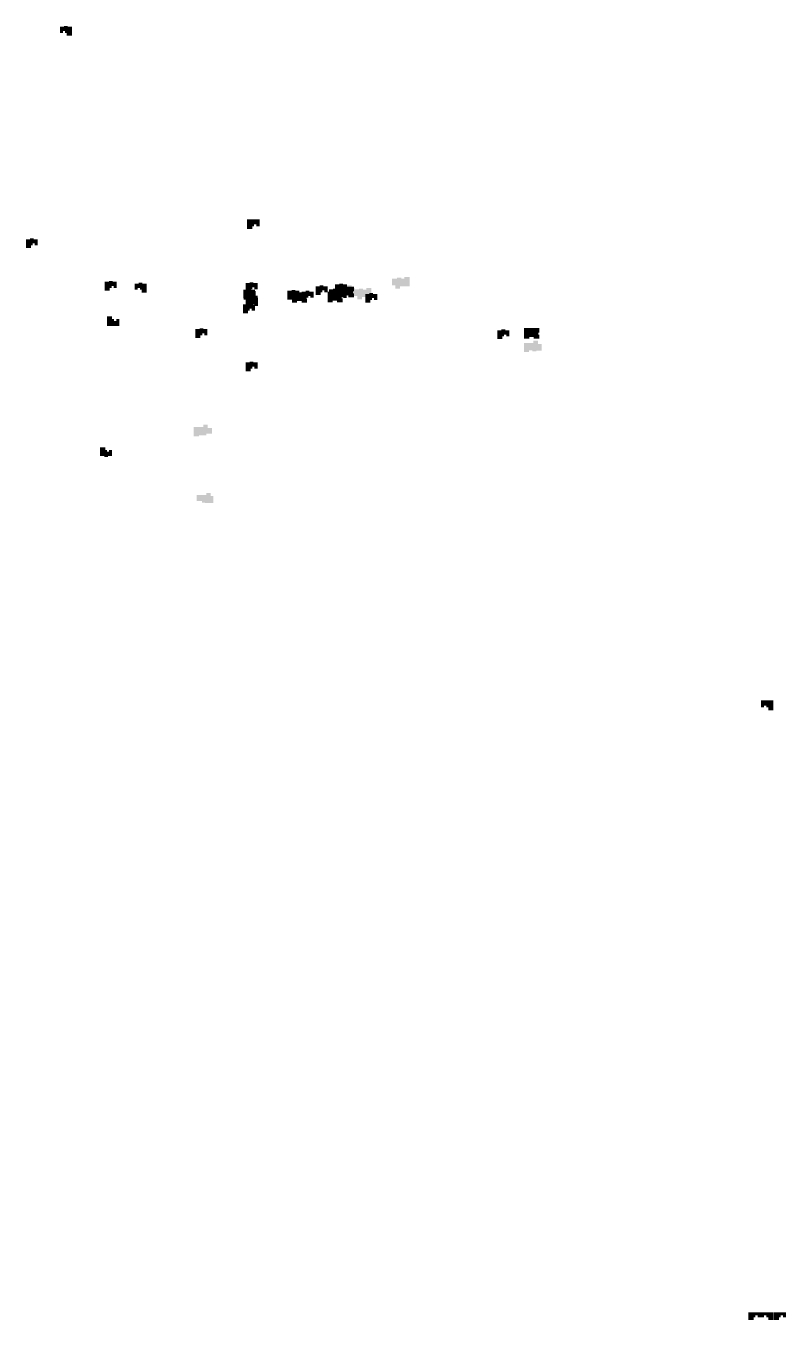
# Model space of a CAD drawing. Header units: inches. Extents: x 27644242 to 29761523, y -859349 to 216979.
# Drawn here: x 27644242 to 28237024, y -792143 to 216979 of the extents above; entities that cross this region are included whole.
import ezdxf

# ---------------------------------------------------------------- set-up
doc = ezdxf.new("R2010")
doc.units = ezdxf.units.IN
doc.header["$MEASUREMENT"] = 0
doc.layers.add('BHK HATCH', color=8, linetype='Continuous', lineweight=5, transparency=0.85)

msp = doc.modelspace()

# ---------------------------------------------------------------- hatches: boundary and pattern name
at = {"ltscale": 500}
h = msp.add_hatch(dxfattribs=at)
h.set_pattern_fill('ANSI31', color=256)
h.set_pattern_definition([(45, (27926201.7529, 13851.11028), (-0.08838834765, 0.08838834765), [])])
edge = h.paths.add_edge_path()
edge.add_line((27939242.1, 13865.6), (27943392.1, 13865.6))
edge.add_line((27943392.1, 13865.6), (27943392.1, 21065.6))
edge.add_line((27943392.1, 21065.6), (27939392.1, 21065.6))
edge.add_line((27939392.1, 21065.6), (27939392.1, 19815.6))
edge.add_line((27939392.1, 19815.6), (27936892.1, 19815.6))
edge.add_line((27936892.1, 19815.6), (27936892.1, 20565.6))
edge.add_line((27936892.1, 20565.6), (27933742.1, 20565.6))
edge.add_line((27933742.1, 20565.6), (27933742.1, 19915.6))
edge.add_line((27933742.1, 19915.6), (27929642.1, 19915.6))
edge.add_line((27929642.1, 19915.6), (27929642.1, 14665.6))
edge.add_line((27929642.1, 14665.6), (27932392.1, 14665.6))
edge.add_line((27932392.1, 14665.6), (27932392.1, 12215.6))
edge.add_line((27932392.1, 12215.6), (27935942.1, 12215.6))
edge.add_line((27935942.1, 12215.6), (27935942.1, 13865.6))
edge.add_line((27935942.1, 13865.6), (27939342.1, 13865.6))
h = msp.add_hatch(dxfattribs=at)
h.set_pattern_fill('ANSI31', color=256)
h.set_pattern_definition([(45, (27886287.10903, 4534.72664), (-0.08838834765, 0.08838834765), [])])
edge = h.paths.add_edge_path()
edge.add_line((27891297.7, 13134.3), (27887147.7, 13134.3))
edge.add_line((27887147.7, 13134.3), (27887147.7, 5934.3))
edge.add_line((27887147.7, 5934.3), (27891147.7, 5934.3))
edge.add_line((27891147.7, 5934.3), (27891147.7, 7184.3))
edge.add_line((27891147.7, 7184.3), (27893647.7, 7184.3))
edge.add_line((27893647.7, 7184.3), (27893647.7, 6434.3))
edge.add_line((27893647.7, 6434.3), (27896797.7, 6434.3))
edge.add_line((27896797.7, 6434.3), (27896797.7, 7084.3))
edge.add_line((27896797.7, 7084.3), (27900897.7, 7084.3))
edge.add_line((27900897.7, 7084.3), (27900897.7, 12334.3))
edge.add_line((27900897.7, 12334.3), (27898147.7, 12334.3))
edge.add_line((27898147.7, 12334.3), (27898147.7, 14784.3))
edge.add_line((27898147.7, 14784.3), (27894597.7, 14784.3))
edge.add_line((27894597.7, 14784.3), (27894597.7, 13134.3))
edge.add_line((27894597.7, 13134.3), (27891197.7, 13134.3))
h = msp.add_hatch(dxfattribs=at)
h.set_pattern_fill('ANSI31', color=256)
h.set_pattern_definition([(45, (27888465.36635, 3911.10613), (-0.0883883476, 0.0883883476), [])])
h.paths.add_polyline_path([(27888195.5, 5420.7), (27892195.5, 5420.7), (27892195.5, 6770.7), (27895645.5, 6770.7), (27895645.5, 5420.7), (27899995.5, 5420.7), (27899995.5, 8420.7), (27899195.5, 8420.7), (27899195.5, 10070.7), (27899995.5, 10070.7), (27899995.5, 13620.7), (27895645.5, 13620.7), (27895645.5, 13620.7), (27892495.5, 13620.7), (27892495.5, 13620.7), (27888195.5, 13620.7)])
h = msp.add_hatch(dxfattribs=at)
h.set_pattern_fill('ANSI31', color=256, angle=180)
h.set_pattern_definition([(225, (27914537.01814, 14082.16572), (0.08838834765, -0.08838834765), [])])
edge = h.paths.add_edge_path()
edge.add_line((27909526.4, 5482.6), (27913676.4, 5482.6))
edge.add_line((27913676.4, 5482.6), (27913676.4, 12682.6))
edge.add_line((27913676.4, 12682.6), (27909676.4, 12682.6))
edge.add_line((27909676.4, 12682.6), (27909676.4, 11432.6))
edge.add_line((27909676.4, 11432.6), (27907176.4, 11432.6))
edge.add_line((27907176.4, 11432.6), (27907176.4, 12182.6))
edge.add_line((27907176.4, 12182.6), (27904026.4, 12182.6))
edge.add_line((27904026.4, 12182.6), (27904026.4, 11532.6))
edge.add_line((27904026.4, 11532.6), (27899926.4, 11532.6))
edge.add_line((27899926.4, 11532.6), (27899926.4, 6282.6))
edge.add_line((27899926.4, 6282.6), (27902676.4, 6282.6))
edge.add_line((27902676.4, 6282.6), (27902676.4, 3832.6))
edge.add_line((27902676.4, 3832.6), (27906226.4, 3832.6))
edge.add_line((27906226.4, 3832.6), (27906226.4, 5482.6))
edge.add_line((27906226.4, 5482.6), (27909626.4, 5482.6))
h = msp.add_hatch(dxfattribs=at)
h.set_pattern_fill('ANSI31', color=256)
h.set_pattern_definition([(45, (27852033.2332, -427.74737), (-0.0883883476, 0.0883883476), [])])
h.paths.add_polyline_path([(27851763.4, 1081.8), (27855763.4, 1081.8), (27855763.4, 2431.8), (27859213.4, 2431.8), (27859213.4, 1081.8), (27863563.4, 1081.8), (27863563.4, 4081.8), (27862763.4, 4081.8), (27862763.4, 5731.8), (27863563.4, 5731.8), (27863563.4, 9281.8), (27859213.4, 9281.8), (27859213.4, 9281.8), (27856063.4, 9281.8), (27856063.4, 9281.8), (27851763.4, 9281.8)])
h = msp.add_hatch(dxfattribs=at)
h.set_pattern_fill('ANSI31', color=256)
h.set_pattern_definition([(45, (27879736.24138, -27.27066), (-0.0883883476, 0.0883883476), [])])
h.paths.add_polyline_path([(27879466.4, 1482.3), (27883466.4, 1482.3), (27883466.4, 2832.3), (27886916.4, 2832.3), (27886916.4, 1482.3), (27891266.4, 1482.3), (27891266.4, 4482.3), (27890466.4, 4482.3), (27890466.4, 6132.3), (27891266.4, 6132.3), (27891266.4, 9682.3), (27886916.4, 9682.3), (27886916.4, 9682.3), (27883766.4, 9682.3), (27883766.4, 9682.3), (27879466.4, 9682.3)])
h = msp.add_hatch(dxfattribs=at)
h.set_pattern_fill('ANSI31', color=256)
h.set_pattern_definition([(45, (28033011.11075, -28383), (-0.0883883476, 0.0883883476), [])])
h.paths.add_polyline_path([(28032741.3, -26873.4), (28036741.3, -26873.4), (28036741.3, -25523.4), (28040191.3, -25523.4), (28040191.3, -26873.4), (28044541.3, -26873.4), (28044541.3, -23873.4), (28043741.3, -23873.4), (28043741.3, -22223.4), (28044541.3, -22223.4), (28044541.3, -18673.4), (28040191.3, -18673.4), (28040191.3, -18673.4), (28037041.3, -18673.4), (28037041.3, -18673.4), (28032741.3, -18673.4)])
h = msp.add_hatch(dxfattribs=at)
h.set_pattern_fill('ANSI31', color=256)
h.set_pattern_definition([(45, (28031733.61075, -38765.5), (-0.08838834765, 0.08838834765), [])])
edge = h.paths.add_edge_path()
edge.add_line((28036744.2, -30165.9), (28032594.2, -30165.9))
edge.add_line((28032594.2, -30165.9), (28032594.2, -37365.9))
edge.add_line((28032594.2, -37365.9), (28036594.2, -37365.9))
edge.add_line((28036594.2, -37365.9), (28036594.2, -36115.9))
edge.add_line((28036594.2, -36115.9), (28039094.2, -36115.9))
edge.add_line((28039094.2, -36115.9), (28039094.2, -36865.9))
edge.add_line((28039094.2, -36865.9), (28042244.2, -36865.9))
edge.add_line((28042244.2, -36865.9), (28042244.2, -36215.9))
edge.add_line((28042244.2, -36215.9), (28046344.2, -36215.9))
edge.add_line((28046344.2, -36215.9), (28046344.2, -30965.9))
edge.add_line((28046344.2, -30965.9), (28043594.2, -30965.9))
edge.add_line((28043594.2, -30965.9), (28043594.2, -28515.9))
edge.add_line((28043594.2, -28515.9), (28040044.2, -28515.9))
edge.add_line((28040044.2, -28515.9), (28040044.2, -30165.9))
edge.add_line((28040044.2, -30165.9), (28036644.2, -30165.9))
h = msp.add_hatch(dxfattribs=at)
h.set_pattern_fill('ANSI31', color=256)
h.set_pattern_definition([(45, (27774240.8165, -104293.1635), (-0.08838834765, 0.08838834765), [])])
h.paths.add_polyline_path([(27779251.4, -95693.6), (27775101.4, -95693.6), (27775101.4, -103043.6), (27779251.4, -103043.6), (27779251.4, -102393.6), (27784951.4, -102393.6), (27784951.4, -101093.6), (27789301.4, -101093.6), (27789301.4, -96443.6), (27786051.4, -96443.6), (27786051.4, -94043.6), (27782701.4, -94043.6), (27782701.4, -95693.6)])
h = msp.add_hatch(dxfattribs=at)
h.set_pattern_fill('ANSI31', color=256)
h.set_pattern_definition([(45, (27776654.89173, -155544.6635), (-0.0883883476, 0.0883883476), [])])
h.paths.add_polyline_path([(27781565.5, -148759.2), (27777515.5, -148759.2), (27777515.5, -153409.2), (27781565.5, -153409.2), (27781565.5, -154709.2), (27783915.5, -154709.2), (27783915.5, -155059.2), (27787265.5, -155059.2), (27787265.5, -155059.2), (27790415.5, -155059.2), (27790415.5, -149559.2), (27788215.5, -149559.2), (27788215.5, -147109.2), (27784865.5, -147109.2), (27784865.5, -148759.2)])
at = {"layer": 'BHK HATCH', "ltscale": 500, "true_color": 0xff00ff}
h = msp.add_hatch(color=6, dxfattribs=at)
h.dxf.hatch_style = 1
edge = h.paths.add_edge_path()
edge.add_line((27680091.9, 209379), (27676141.9, 209379))
edge.add_line((27676141.9, 209379), (27676141.9, 211529))
edge.add_line((27676141.9, 211529), (27674791.6, 211529))
edge.add_line((27674791.6, 211529), (27674791.8, 212979))
edge.add_line((27674791.8, 212979), (27673191.9, 212979))
edge.add_line((27673191.9, 212979), (27673191.9, 211529))
edge.add_line((27673191.9, 211529), (27670791.9, 211529))
edge.add_line((27670791.9, 211529), (27670791.9, 216278.8))
edge.add_line((27670791.9, 216278.8), (27673941.9, 216278.8))
edge.add_line((27673941.9, 216278.8), (27673941.9, 216979))
edge.add_line((27673941.9, 216979), (27676841.9, 216979))
edge.add_line((27676841.9, 216979), (27676841.9, 216279))
edge.add_line((27676841.9, 216279), (27680091.9, 216279))
edge.add_line((27680091.9, 216279), (27680091.9, 209379))
edge.add_line((27680091.9, 209379), (27678891.9, 209379))
h = msp.add_hatch(color=6, dxfattribs=at)
h.dxf.hatch_style = 1
edge = h.paths.add_edge_path()
edge.add_line((27816907.7, 58539.6), (27820757.7, 58539.6))
edge.add_line((27820757.7, 58539.6), (27820757.7, 60789.6))
edge.add_line((27820757.7, 60789.6), (27820907.7, 60789.6))
edge.add_line((27820907.7, 60789.6), (27820907.7, 60689.6))
edge.add_line((27820907.7, 60689.6), (27822208, 60689.6))
edge.add_line((27822208, 60689.6), (27822207.8, 62139.6))
edge.add_line((27822207.8, 62139.6), (27824007.7, 62139.6))
edge.add_line((27824007.7, 62139.6), (27824007.7, 60689.7))
edge.add_line((27824007.7, 60689.7), (27826407.7, 60689.7))
edge.add_line((27826407.7, 60689.7), (27826407.7, 66137.3))
edge.add_line((27826407.7, 66137.3), (27823107.7, 66137.4))
edge.add_line((27823107.7, 66137.4), (27823107.8, 66139.7))
edge.add_line((27823107.8, 66139.7), (27820107.7, 66139.6))
edge.add_line((27820107.7, 66139.6), (27820107.7, 66139.6))
edge.add_line((27820107.7, 66139.6), (27816707.7, 66139.6))
edge.add_line((27816707.7, 66139.6), (27816707.7, 58539.6))
edge.add_line((27816707.7, 58539.6), (27818107.7, 58539.6))
h = msp.add_hatch(color=6, dxfattribs=at)
h.dxf.hatch_style = 1
edge = h.paths.add_edge_path()
edge.add_line((27644241.9, 43778.1), (27648191.9, 43778.1))
edge.add_line((27648191.9, 43778.1), (27648191.9, 45928.1))
edge.add_line((27648191.9, 45928.1), (27649542.2, 45928.1))
edge.add_line((27649542.2, 45928.1), (27649542, 47378.1))
edge.add_line((27649542, 47378.1), (27651141.9, 47378.1))
edge.add_line((27651141.9, 47378.1), (27651141.9, 45928.1))
edge.add_line((27651141.9, 45928.1), (27653541.9, 45928.1))
edge.add_line((27653541.9, 45928.1), (27653541.9, 50677.9))
edge.add_line((27653541.9, 50677.9), (27650391.9, 50677.9))
edge.add_line((27650391.9, 50677.9), (27650391.9, 51378.1))
edge.add_line((27650391.9, 51378.1), (27647491.9, 51378.1))
edge.add_line((27647491.9, 51378.1), (27647491.9, 50678.1))
edge.add_line((27647491.9, 50678.1), (27644241.9, 50678.1))
edge.add_line((27644241.9, 50678.1), (27644241.9, 43778.1))
edge.add_line((27644241.9, 43778.1), (27645441.9, 43778.1))
h = msp.add_hatch(color=6, dxfattribs=at)
h.dxf.hatch_style = 1
edge = h.paths.add_edge_path()
edge.add_line((27705734.2, 10585.2), (27709684.2, 10585.2))
edge.add_line((27709684.2, 10585.2), (27709684.2, 12735.2))
edge.add_line((27709684.2, 12735.2), (27711034.5, 12735.2))
edge.add_line((27711034.5, 12735.2), (27711034.3, 14185.1))
edge.add_line((27711034.3, 14185.1), (27712634.2, 14185.2))
edge.add_line((27712634.2, 14185.2), (27712634.2, 12735.2))
edge.add_line((27712634.2, 12735.2), (27715034.2, 12735.2))
edge.add_line((27715034.2, 12735.2), (27715034.2, 17485))
edge.add_line((27715034.2, 17485), (27711884.2, 17485))
edge.add_line((27711884.2, 17485), (27711884.2, 18185.2))
edge.add_line((27711884.2, 18185.2), (27708984.2, 18185.2))
edge.add_line((27708984.2, 18185.2), (27708984.2, 17485.2))
edge.add_line((27708984.2, 17485.2), (27705734.2, 17485.2))
edge.add_line((27705734.2, 17485.2), (27705734.2, 10585.2))
edge.add_line((27705734.2, 10585.2), (27706934.2, 10585.2))
h = msp.add_hatch(color=6, dxfattribs=at)
h.dxf.hatch_style = 1
edge = h.paths.add_edge_path()
edge.add_line((27738416.6, 9074.1), (27734466.6, 9074.1))
edge.add_line((27734466.6, 9074.1), (27734466.6, 11224.1))
edge.add_line((27734466.6, 11224.1), (27733116.3, 11224.1))
edge.add_line((27733116.3, 11224.1), (27733116.5, 12674.1))
edge.add_line((27733116.5, 12674.1), (27731516.6, 12674.1))
edge.add_line((27731516.6, 12674.1), (27731516.6, 11224.2))
edge.add_line((27731516.6, 11224.2), (27729116.6, 11224.2))
edge.add_line((27729116.6, 11224.2), (27729116.6, 15973.9))
edge.add_line((27729116.6, 15973.9), (27732266.6, 15973.9))
edge.add_line((27732266.6, 15973.9), (27732266.6, 16674.1))
edge.add_line((27732266.6, 16674.1), (27735166.6, 16674.1))
edge.add_line((27735166.6, 16674.1), (27735166.6, 15974.1))
edge.add_line((27735166.6, 15974.1), (27738416.6, 15974.1))
edge.add_line((27738416.6, 15974.1), (27738416.6, 9074.1))
edge.add_line((27738416.6, 9074.1), (27737216.6, 9074.1))
h = msp.add_hatch(color=6, dxfattribs=at)
h.dxf.hatch_style = 1
edge = h.paths.add_edge_path()
edge.add_line((27813710.5, 4462.6), (27817660.5, 4462.6))
edge.add_line((27817660.5, 4462.6), (27817660.5, 6612.6))
edge.add_line((27817660.5, 6612.6), (27819010.8, 6612.6))
edge.add_line((27819010.8, 6612.6), (27819010.6, 8062.6))
edge.add_line((27819010.6, 8062.6), (27820610.5, 8062.6))
edge.add_line((27820610.5, 8062.6), (27820610.5, 6612.7))
edge.add_line((27820610.5, 6612.7), (27823010.5, 6612.7))
edge.add_line((27823010.5, 6612.7), (27823010.5, 11362.4))
edge.add_line((27823010.5, 11362.4), (27819860.5, 11362.4))
edge.add_line((27819860.5, 11362.4), (27819860.5, 12062.6))
edge.add_line((27819860.5, 12062.6), (27816960.5, 12062.6))
edge.add_line((27816960.5, 12062.6), (27816960.5, 11362.6))
edge.add_line((27816960.5, 11362.6), (27813710.5, 11362.6))
edge.add_line((27813710.5, 11362.6), (27813710.5, 4462.6))
edge.add_line((27813710.5, 4462.6), (27814910.5, 4462.6))
h = msp.add_hatch(color=6, dxfattribs=at)
h.dxf.hatch_style = 1
edge = h.paths.add_edge_path()
edge.add_line((27814149.3, 3473.7), (27818099.3, 3473.7))
edge.add_line((27818099.3, 3473.7), (27818099.3, 5623.7))
edge.add_line((27818099.3, 5623.7), (27819449.6, 5623.6))
edge.add_line((27819449.6, 5623.6), (27819449.3, 7073.6))
edge.add_line((27819449.3, 7073.6), (27821049.3, 7073.7))
edge.add_line((27821049.3, 7073.7), (27821049.3, 5623.7))
edge.add_line((27821049.3, 5623.7), (27823449.3, 5623.7))
edge.add_line((27823449.3, 5623.7), (27823449.2, 10373.5))
edge.add_line((27823449.2, 10373.5), (27820299.3, 10373.5))
edge.add_line((27820299.3, 10373.5), (27820299.3, 11073.7))
edge.add_line((27820299.3, 11073.7), (27817399.3, 11073.7))
edge.add_line((27817399.3, 11073.7), (27817399.3, 10373.7))
edge.add_line((27817399.3, 10373.7), (27814149.3, 10373.7))
edge.add_line((27814149.3, 10373.7), (27814149.3, 3473.7))
edge.add_line((27814149.3, 3473.7), (27815349.3, 3473.7))
h = msp.add_hatch(color=6, dxfattribs=at)
h.dxf.hatch_style = 1
edge = h.paths.add_edge_path()
edge.add_line((27815560, 9543.5), (27819510, 9543.5))
edge.add_line((27819510, 9543.5), (27819510, 11693.5))
edge.add_line((27819510, 11693.5), (27820860.3, 11693.5))
edge.add_line((27820860.3, 11693.5), (27820860, 13143.5))
edge.add_line((27820860, 13143.5), (27822460, 13143.5))
edge.add_line((27822460, 13143.5), (27822460, 11693.6))
edge.add_line((27822460, 11693.6), (27824860, 11693.6))
edge.add_line((27824860, 11693.6), (27824859.9, 16443.3))
edge.add_line((27824859.9, 16443.3), (27821710, 16443.3))
edge.add_line((27821710, 16443.3), (27821710, 17143.5))
edge.add_line((27821710, 17143.5), (27818810, 17143.5))
edge.add_line((27818810, 17143.5), (27818810, 16443.5))
edge.add_line((27818810, 16443.5), (27815560, 16443.5))
edge.add_line((27815560, 16443.5), (27815560, 9543.5))
edge.add_line((27815560, 9543.5), (27816760, 9543.5))
h = msp.add_hatch(color=6, dxfattribs=at)
h.dxf.hatch_style = 1
edge = h.paths.add_edge_path()
edge.add_line((27848196.1, 3563.7), (27852146.1, 3563.7))
edge.add_line((27852146.1, 3563.7), (27852146.1, 5713.7))
edge.add_line((27852146.1, 5713.7), (27853496.4, 5713.7))
edge.add_line((27853496.4, 5713.7), (27853496.2, 7163.7))
edge.add_line((27853496.2, 7163.7), (27855096.1, 7163.7))
edge.add_line((27855096.1, 7163.7), (27855096.1, 5713.7))
edge.add_line((27855096.1, 5713.7), (27857496.1, 5713.7))
edge.add_line((27857496.1, 5713.7), (27857496.1, 10463.5))
edge.add_line((27857496.1, 10463.5), (27854346.1, 10463.5))
edge.add_line((27854346.1, 10463.5), (27854346.1, 11163.7))
edge.add_line((27854346.1, 11163.7), (27851446.1, 11163.7))
edge.add_line((27851446.1, 11163.7), (27851446.1, 10463.7))
edge.add_line((27851446.1, 10463.7), (27848196.1, 10463.7))
edge.add_line((27848196.1, 10463.7), (27848196.1, 3563.7))
edge.add_line((27848196.1, 3563.7), (27849396.1, 3563.7))
h = msp.add_hatch(color=6, dxfattribs=at)
h.dxf.hatch_style = 1
edge = h.paths.add_edge_path()
edge.add_line((27859213.4, 2862), (27863163.4, 2862))
edge.add_line((27863163.4, 2862), (27863163.4, 5012))
edge.add_line((27863163.4, 5012), (27864513.7, 5012))
edge.add_line((27864513.7, 5012), (27864513.4, 6462))
edge.add_line((27864513.4, 6462), (27866113.4, 6462))
edge.add_line((27866113.4, 6462), (27866113.4, 5012.1))
edge.add_line((27866113.4, 5012.1), (27868513.4, 5012.1))
edge.add_line((27868513.4, 5012.1), (27868513.3, 9761.8))
edge.add_line((27868513.3, 9761.8), (27865363.4, 9761.8))
edge.add_line((27865363.4, 9761.8), (27865363.4, 10462))
edge.add_line((27865363.4, 10462), (27862463.4, 10462))
edge.add_line((27862463.4, 10462), (27862463.4, 9762))
edge.add_line((27862463.4, 9762), (27859213.4, 9762))
edge.add_line((27859213.4, 9762), (27859213.4, 2862))
edge.add_line((27859213.4, 2862), (27860413.4, 2862))
h = msp.add_hatch(color=6, dxfattribs=at)
h.dxf.hatch_style = 1
edge = h.paths.add_edge_path()
edge.add_line((27870146.4, 7078.8), (27874096.4, 7078.8))
edge.add_line((27874096.4, 7078.8), (27874096.4, 9228.8))
edge.add_line((27874096.4, 9228.8), (27875446.7, 9228.8))
edge.add_line((27875446.7, 9228.8), (27875446.5, 10678.8))
edge.add_line((27875446.5, 10678.8), (27877046.4, 10678.8))
edge.add_line((27877046.4, 10678.8), (27877046.4, 9228.9))
edge.add_line((27877046.4, 9228.9), (27879446.4, 9228.9))
edge.add_line((27879446.4, 9228.9), (27879446.4, 13978.6))
edge.add_line((27879446.4, 13978.6), (27876296.4, 13978.6))
edge.add_line((27876296.4, 13978.6), (27876296.4, 14678.8))
edge.add_line((27876296.4, 14678.8), (27873396.4, 14678.8))
edge.add_line((27873396.4, 14678.8), (27873396.4, 13978.8))
edge.add_line((27873396.4, 13978.8), (27870146.4, 13978.8))
edge.add_line((27870146.4, 13978.8), (27870146.4, 7078.8))
edge.add_line((27870146.4, 7078.8), (27871346.4, 7078.8))
h = msp.add_hatch(color=6, dxfattribs=at)
h.dxf.hatch_style = 1
edge = h.paths.add_edge_path()
edge.add_line((27880478.2, 4557.3), (27884428.2, 4557.3))
edge.add_line((27884428.2, 4557.3), (27884428.2, 6707.3))
edge.add_line((27884428.2, 6707.3), (27885778.5, 6707.2))
edge.add_line((27885778.5, 6707.2), (27885778.2, 8157.2))
edge.add_line((27885778.2, 8157.2), (27887378.2, 8157.3))
edge.add_line((27887378.2, 8157.3), (27887378.2, 6707.3))
edge.add_line((27887378.2, 6707.3), (27889778.2, 6707.3))
edge.add_line((27889778.2, 6707.3), (27889778.1, 11457.1))
edge.add_line((27889778.1, 11457.1), (27886628.2, 11457.1))
edge.add_line((27886628.2, 11457.1), (27886628.2, 12157.3))
edge.add_line((27886628.2, 12157.3), (27883728.2, 12157.3))
edge.add_line((27883728.2, 12157.3), (27883728.2, 11457.3))
edge.add_line((27883728.2, 11457.3), (27880478.2, 11457.3))
edge.add_line((27880478.2, 11457.3), (27880478.2, 4557.3))
edge.add_line((27880478.2, 4557.3), (27881678.2, 4557.3))
h = msp.add_hatch(color=6, dxfattribs=at)
h.dxf.hatch_style = 1
edge = h.paths.add_edge_path()
edge.add_line((27881553.8, 3529.9), (27885503.8, 3529.9))
edge.add_line((27885503.8, 3529.9), (27885503.8, 5679.9))
edge.add_line((27885503.8, 5679.9), (27886854.1, 5679.9))
edge.add_line((27886854.1, 5679.9), (27886853.9, 7129.8))
edge.add_line((27886853.9, 7129.8), (27888453.8, 7129.9))
edge.add_line((27888453.8, 7129.9), (27888453.8, 5679.9))
edge.add_line((27888453.8, 5679.9), (27890853.8, 5679.9))
edge.add_line((27890853.8, 5679.9), (27890853.8, 10429.7))
edge.add_line((27890853.8, 10429.7), (27887703.8, 10429.7))
edge.add_line((27887703.8, 10429.7), (27887703.8, 11129.9))
edge.add_line((27887703.8, 11129.9), (27884803.8, 11129.9))
edge.add_line((27884803.8, 11129.9), (27884803.8, 10429.9))
edge.add_line((27884803.8, 10429.9), (27881553.8, 10429.9))
edge.add_line((27881553.8, 10429.9), (27881553.8, 3529.9))
edge.add_line((27881553.8, 3529.9), (27882753.8, 3529.9))
h = msp.add_hatch(color=6, dxfattribs=at)
h.dxf.hatch_style = 1
edge = h.paths.add_edge_path()
edge.add_line((27884993.4, 2729.7), (27888943.4, 2729.7))
edge.add_line((27888943.4, 2729.7), (27888943.4, 4879.7))
edge.add_line((27888943.4, 4879.7), (27890293.7, 4879.6))
edge.add_line((27890293.7, 4879.6), (27890293.5, 6329.6))
edge.add_line((27890293.5, 6329.6), (27891893.4, 6329.7))
edge.add_line((27891893.4, 6329.7), (27891893.4, 4879.7))
edge.add_line((27891893.4, 4879.7), (27894293.4, 4879.7))
edge.add_line((27894293.4, 4879.7), (27894293.4, 9629.5))
edge.add_line((27894293.4, 9629.5), (27891143.4, 9629.5))
edge.add_line((27891143.4, 9629.5), (27891143.4, 10329.7))
edge.add_line((27891143.4, 10329.7), (27888243.4, 10329.7))
edge.add_line((27888243.4, 10329.7), (27888243.4, 9629.7))
edge.add_line((27888243.4, 9629.7), (27884993.4, 9629.7))
edge.add_line((27884993.4, 9629.7), (27884993.4, 2729.7))
edge.add_line((27884993.4, 2729.7), (27886193.4, 2729.7))
h = msp.add_hatch(color=6, dxfattribs=at)
h.dxf.hatch_style = 1
edge = h.paths.add_edge_path()
edge.add_line((27885385.3, 8480), (27889335.3, 8480))
edge.add_line((27889335.3, 8480), (27889335.3, 10630))
edge.add_line((27889335.3, 10630), (27890685.6, 10630))
edge.add_line((27890685.6, 10630), (27890685.4, 12080))
edge.add_line((27890685.4, 12080), (27892285.3, 12080))
edge.add_line((27892285.3, 12080), (27892285.3, 10630))
edge.add_line((27892285.3, 10630), (27894685.3, 10630))
edge.add_line((27894685.3, 10630), (27894685.3, 15379.8))
edge.add_line((27894685.3, 15379.8), (27891535.3, 15379.8))
edge.add_line((27891535.3, 15379.8), (27891535.3, 16080))
edge.add_line((27891535.3, 16080), (27888635.3, 16080))
edge.add_line((27888635.3, 16080), (27888635.3, 15380))
edge.add_line((27888635.3, 15380), (27885385.3, 15380))
edge.add_line((27885385.3, 15380), (27885385.3, 8480))
edge.add_line((27885385.3, 8480), (27886585.3, 8480))
h = msp.add_hatch(color=6, dxfattribs=at)
h.dxf.hatch_style = 1
edge = h.paths.add_edge_path()
edge.add_line((27813486.1, -7099.3), (27817436.1, -7099.3))
edge.add_line((27817436.1, -7099.3), (27817436.1, -4949.3))
edge.add_line((27817436.1, -4949.3), (27818786.4, -4949.4))
edge.add_line((27818786.4, -4949.4), (27818786.1, -3499.4))
edge.add_line((27818786.1, -3499.4), (27820386.1, -3499.3))
edge.add_line((27820386.1, -3499.3), (27820386.1, -4949.3))
edge.add_line((27820386.1, -4949.3), (27822786.1, -4949.3))
edge.add_line((27822786.1, -4949.3), (27822786, -199.5))
edge.add_line((27822786, -199.5), (27819636.1, -199.5))
edge.add_line((27819636.1, -199.5), (27819636.1, 500.7))
edge.add_line((27819636.1, 500.7), (27816736.1, 500.7))
edge.add_line((27816736.1, 500.7), (27816736.1, -199.3))
edge.add_line((27816736.1, -199.3), (27813486.1, -199.3))
edge.add_line((27813486.1, -199.3), (27813486.1, -7099.3))
edge.add_line((27813486.1, -7099.3), (27814686.1, -7099.3))
h = msp.add_hatch(color=6, dxfattribs=at)
h.dxf.hatch_style = 1
edge = h.paths.add_edge_path()
edge.add_line((27815560, -264.4), (27819510, -264.4))
edge.add_line((27819510, -264.4), (27819510, 1885.6))
edge.add_line((27819510, 1885.6), (27820860.3, 1885.6))
edge.add_line((27820860.3, 1885.6), (27820860, 3335.6))
edge.add_line((27820860, 3335.6), (27822460, 3335.6))
edge.add_line((27822460, 3335.6), (27822460, 1885.7))
edge.add_line((27822460, 1885.7), (27824860, 1885.7))
edge.add_line((27824860, 1885.7), (27824859.9, 6635.4))
edge.add_line((27824859.9, 6635.4), (27821710, 6635.4))
edge.add_line((27821710, 6635.4), (27821710, 7335.6))
edge.add_line((27821710, 7335.6), (27818810, 7335.6))
edge.add_line((27818810, 7335.6), (27818810, 6635.6))
edge.add_line((27818810, 6635.6), (27815560, 6635.6))
edge.add_line((27815560, 6635.6), (27815560, -264.4))
edge.add_line((27815560, -264.4), (27816760, -264.4))
h = msp.add_hatch(color=6, dxfattribs=at)
h.dxf.hatch_style = 1
edge = h.paths.add_edge_path()
edge.add_line((27815560, -425.3), (27819510, -425.3))
edge.add_line((27819510, -425.3), (27819510, 1724.7))
edge.add_line((27819510, 1724.7), (27820860.3, 1724.6))
edge.add_line((27820860.3, 1724.6), (27820860, 3174.6))
edge.add_line((27820860, 3174.6), (27822460, 3174.7))
edge.add_line((27822460, 3174.7), (27822460, 1724.7))
edge.add_line((27822460, 1724.7), (27824860, 1724.7))
edge.add_line((27824860, 1724.7), (27824859.9, 6474.5))
edge.add_line((27824859.9, 6474.5), (27821710, 6474.5))
edge.add_line((27821710, 6474.5), (27821710, 7174.7))
edge.add_line((27821710, 7174.7), (27818810, 7174.7))
edge.add_line((27818810, 7174.7), (27818810, 6474.7))
edge.add_line((27818810, 6474.7), (27815560, 6474.7))
edge.add_line((27815560, 6474.7), (27815560, -425.3))
edge.add_line((27815560, -425.3), (27816760, -425.3))
h = msp.add_hatch(color=6, dxfattribs=at)
h.dxf.hatch_style = 1
edge = h.paths.add_edge_path()
edge.add_line((27815560, -2487.1), (27819510, -2487.1))
edge.add_line((27819510, -2487.1), (27819510, -337.1))
edge.add_line((27819510, -337.1), (27820860.3, -337.1))
edge.add_line((27820860.3, -337.1), (27820860, 1112.9))
edge.add_line((27820860, 1112.9), (27822460, 1112.9))
edge.add_line((27822460, 1112.9), (27822460, -337))
edge.add_line((27822460, -337), (27824860, -337))
edge.add_line((27824860, -337), (27824859.9, 4412.7))
edge.add_line((27824859.9, 4412.7), (27821710, 4412.7))
edge.add_line((27821710, 4412.7), (27821710, 5112.9))
edge.add_line((27821710, 5112.9), (27818810, 5112.9))
edge.add_line((27818810, 5112.9), (27818810, 4412.9))
edge.add_line((27818810, 4412.9), (27815560, 4412.9))
edge.add_line((27815560, 4412.9), (27815560, -2487.1))
edge.add_line((27815560, -2487.1), (27816760, -2487.1))
h = msp.add_hatch(color=6, dxfattribs=at)
h.dxf.hatch_style = 1
edge = h.paths.add_edge_path()
edge.add_line((27815998.7, -1705.6), (27819948.7, -1705.6))
edge.add_line((27819948.7, -1705.6), (27819948.7, 444.4))
edge.add_line((27819948.7, 444.4), (27821299, 444.4))
edge.add_line((27821299, 444.4), (27821298.8, 1894.4))
edge.add_line((27821298.8, 1894.4), (27822898.7, 1894.4))
edge.add_line((27822898.7, 1894.4), (27822898.7, 444.5))
edge.add_line((27822898.7, 444.5), (27825298.7, 444.5))
edge.add_line((27825298.7, 444.5), (27825298.7, 5194.2))
edge.add_line((27825298.7, 5194.2), (27822148.7, 5194.2))
edge.add_line((27822148.7, 5194.2), (27822148.8, 5894.4))
edge.add_line((27822148.8, 5894.4), (27819248.7, 5894.4))
edge.add_line((27819248.7, 5894.4), (27819248.7, 5194.4))
edge.add_line((27819248.7, 5194.4), (27815998.7, 5194.4))
edge.add_line((27815998.7, 5194.4), (27815998.7, -1705.6))
edge.add_line((27815998.7, -1705.6), (27817198.7, -1705.6))
h = msp.add_hatch(color=6, dxfattribs=at)
h.dxf.hatch_style = 1
edge = h.paths.add_edge_path()
edge.add_line((27815998.7, -3476), (27819948.7, -3476))
edge.add_line((27819948.7, -3476), (27819948.7, -1326))
edge.add_line((27819948.7, -1326), (27821299, -1326.1))
edge.add_line((27821299, -1326.1), (27821298.8, 123.9))
edge.add_line((27821298.8, 123.9), (27822898.7, 124))
edge.add_line((27822898.7, 124), (27822898.7, -1326))
edge.add_line((27822898.7, -1326), (27825298.7, -1326))
edge.add_line((27825298.7, -1326), (27825298.7, 3423.8))
edge.add_line((27825298.7, 3423.8), (27822148.7, 3423.8))
edge.add_line((27822148.7, 3423.8), (27822148.8, 4124))
edge.add_line((27822148.8, 4124), (27819248.7, 4124))
edge.add_line((27819248.7, 4124), (27819248.7, 3424))
edge.add_line((27819248.7, 3424), (27815998.7, 3424))
edge.add_line((27815998.7, 3424), (27815998.7, -3476))
edge.add_line((27815998.7, -3476), (27817198.7, -3476))
h = msp.add_hatch(color=6, dxfattribs=at)
h.dxf.hatch_style = 1
edge = h.paths.add_edge_path()
edge.add_line((27908867, 1079.4), (27912817, 1079.4))
edge.add_line((27912817, 1079.4), (27912817, 3229.4))
edge.add_line((27912817, 3229.4), (27914167.3, 3229.4))
edge.add_line((27914167.3, 3229.4), (27914167.1, 4679.3))
edge.add_line((27914167.1, 4679.3), (27915767, 4679.4))
edge.add_line((27915767, 4679.4), (27915767, 3229.4))
edge.add_line((27915767, 3229.4), (27918167, 3229.4))
edge.add_line((27918167, 3229.4), (27918167, 7979.2))
edge.add_line((27918167, 7979.2), (27915017, 7979.2))
edge.add_line((27915017, 7979.2), (27915017, 8679.4))
edge.add_line((27915017, 8679.4), (27912117, 8679.4))
edge.add_line((27912117, 8679.4), (27912117, 7979.4))
edge.add_line((27912117, 7979.4), (27908867, 7979.4))
edge.add_line((27908867, 7979.4), (27908867, 1079.4))
edge.add_line((27908867, 1079.4), (27910067, 1079.4))
h = msp.add_hatch(color=6, dxfattribs=at)
h.dxf.hatch_style = 1
edge = h.paths.add_edge_path()
edge.add_line((27707639.2, -9411.1), (27711489.2, -9411.1))
edge.add_line((27711489.2, -9411.1), (27711489.2, -11661.1))
edge.add_line((27711489.2, -11661.1), (27711639.2, -11661))
edge.add_line((27711639.2, -11661), (27711639.2, -11561.1))
edge.add_line((27711639.2, -11561.1), (27712939.5, -11561))
edge.add_line((27712939.5, -11561), (27712939.3, -13011))
edge.add_line((27712939.3, -13011), (27714739.2, -13011.1))
edge.add_line((27714739.2, -13011.1), (27714739.2, -11561.1))
edge.add_line((27714739.2, -11561.1), (27717139.2, -11561.1))
edge.add_line((27717139.2, -11561.1), (27717139.2, -17008.8))
edge.add_line((27717139.2, -17008.8), (27713839.2, -17008.9))
edge.add_line((27713839.2, -17008.9), (27713839.2, -17011.1))
edge.add_line((27713839.2, -17011.1), (27710839.2, -17011.1))
edge.add_line((27710839.2, -17011.1), (27710839.2, -17011.1))
edge.add_line((27710839.2, -17011.1), (27707439.2, -17011.1))
edge.add_line((27707439.2, -17011.1), (27707439.2, -9411.1))
edge.add_line((27707439.2, -9411.1), (27708839.2, -9411.1))
h = msp.add_hatch(color=6, dxfattribs=at)
h.dxf.hatch_style = 1
edge = h.paths.add_edge_path()
edge.add_line((27776427.9, -26345), (27780377.9, -26345))
edge.add_line((27780377.9, -26345), (27780377.9, -24195))
edge.add_line((27780377.9, -24195), (27781728.2, -24195))
edge.add_line((27781728.2, -24195), (27781728, -22745))
edge.add_line((27781728, -22745), (27783327.9, -22745))
edge.add_line((27783327.9, -22745), (27783327.9, -24195))
edge.add_line((27783327.9, -24195), (27785727.9, -24195))
edge.add_line((27785727.9, -24195), (27785727.9, -19445.2))
edge.add_line((27785727.9, -19445.2), (27782577.9, -19445.2))
edge.add_line((27782577.9, -19445.2), (27782577.9, -18745))
edge.add_line((27782577.9, -18745), (27779677.9, -18745))
edge.add_line((27779677.9, -18745), (27779677.9, -19445))
edge.add_line((27779677.9, -19445), (27776427.9, -19445))
edge.add_line((27776427.9, -19445), (27776427.9, -26345))
edge.add_line((27776427.9, -26345), (27777627.9, -26345))
h = msp.add_hatch(color=6, dxfattribs=at)
h.dxf.hatch_style = 1
edge = h.paths.add_edge_path()
edge.add_line((28011843.1, -27289.4), (28015793.1, -27289.4))
edge.add_line((28015793.1, -27289.4), (28015793.1, -25139.4))
edge.add_line((28015793.1, -25139.4), (28017143.4, -25139.5))
edge.add_line((28017143.4, -25139.5), (28017143.2, -23689.5))
edge.add_line((28017143.2, -23689.5), (28018743.1, -23689.4))
edge.add_line((28018743.1, -23689.4), (28018743.1, -25139.4))
edge.add_line((28018743.1, -25139.4), (28021143.1, -25139.4))
edge.add_line((28021143.1, -25139.4), (28021143.1, -20389.6))
edge.add_line((28021143.1, -20389.6), (28017993.1, -20389.6))
edge.add_line((28017993.1, -20389.6), (28017993.1, -19689.4))
edge.add_line((28017993.1, -19689.4), (28015093.1, -19689.4))
edge.add_line((28015093.1, -19689.4), (28015093.1, -20389.4))
edge.add_line((28015093.1, -20389.4), (28011843.1, -20389.4))
edge.add_line((28011843.1, -20389.4), (28011843.1, -27289.4))
edge.add_line((28011843.1, -27289.4), (28013043.1, -27289.4))
h = msp.add_hatch(color=6, dxfattribs=at)
h.dxf.hatch_style = 1
edge = h.paths.add_edge_path()
edge.add_line((27815560, -52314.4), (27819510, -52314.4))
edge.add_line((27819510, -52314.4), (27819510, -50164.4))
edge.add_line((27819510, -50164.4), (27820860.3, -50164.4))
edge.add_line((27820860.3, -50164.4), (27820860, -48714.4))
edge.add_line((27820860, -48714.4), (27822460, -48714.4))
edge.add_line((27822460, -48714.4), (27822460, -50164.3))
edge.add_line((27822460, -50164.3), (27824860, -50164.3))
edge.add_line((27824860, -50164.3), (27824859.9, -45414.6))
edge.add_line((27824859.9, -45414.6), (27821710, -45414.6))
edge.add_line((27821710, -45414.6), (27821710, -44714.4))
edge.add_line((27821710, -44714.4), (27818810, -44714.4))
edge.add_line((27818810, -44714.4), (27818810, -45414.4))
edge.add_line((27818810, -45414.4), (27815560, -45414.4))
edge.add_line((27815560, -45414.4), (27815560, -52314.4))
edge.add_line((27815560, -52314.4), (27816760, -52314.4))
h = msp.add_hatch(color=6, dxfattribs=at)
h.dxf.hatch_style = 1
edge = h.paths.add_edge_path()
edge.add_line((27702156.9, -111502.8), (27706106.9, -111502.8))
edge.add_line((27706106.9, -111502.8), (27706106.9, -113652.8))
edge.add_line((27706106.9, -113652.8), (27707457.2, -113652.8))
edge.add_line((27707457.2, -113652.8), (27707457, -115102.8))
edge.add_line((27707457, -115102.8), (27709056.9, -115102.8))
edge.add_line((27709056.9, -115102.8), (27709056.9, -113652.9))
edge.add_line((27709056.9, -113652.9), (27711456.9, -113652.9))
edge.add_line((27711456.9, -113652.9), (27711456.9, -118402.6))
edge.add_line((27711456.9, -118402.6), (27708306.9, -118402.6))
edge.add_line((27708306.9, -118402.6), (27708306.9, -119102.8))
edge.add_line((27708306.9, -119102.8), (27705406.9, -119102.8))
edge.add_line((27705406.9, -119102.8), (27705406.9, -118402.8))
edge.add_line((27705406.9, -118402.8), (27702156.9, -118402.8))
edge.add_line((27702156.9, -118402.8), (27702156.9, -111502.8))
edge.add_line((27702156.9, -111502.8), (27703356.9, -111502.8))
h = msp.add_hatch(color=6, dxfattribs=at)
h.dxf.hatch_style = 1
edge = h.paths.add_edge_path()
edge.add_line((28226973.6, -316584), (28223123.6, -316584))
edge.add_line((28223123.6, -316584), (28223123.6, -314334))
edge.add_line((28223123.6, -314334), (28222973.6, -314334))
edge.add_line((28222973.6, -314334), (28222973.6, -314434))
edge.add_line((28222973.6, -314434), (28221673.3, -314434))
edge.add_line((28221673.3, -314434), (28221673.5, -312984.1))
edge.add_line((28221673.5, -312984.1), (28219873.6, -312984))
edge.add_line((28219873.6, -312984), (28219873.6, -314434))
edge.add_line((28219873.6, -314434), (28217473.6, -314434))
edge.add_line((28217473.6, -314434), (28217473.6, -308986.3))
edge.add_line((28217473.6, -308986.3), (28220773.6, -308986.2))
edge.add_line((28220773.6, -308986.2), (28220773.6, -308983.9))
edge.add_line((28220773.6, -308983.9), (28223773.6, -308984))
edge.add_line((28223773.6, -308984), (28223773.6, -308984))
edge.add_line((28223773.6, -308984), (28227173.6, -308984))
edge.add_line((28227173.6, -308984), (28227173.6, -316584))
edge.add_line((28227173.6, -316584), (28225773.6, -316584))
h = msp.add_hatch(color=6, dxfattribs=at)
h.dxf.hatch_style = 1
edge = h.paths.add_edge_path()
edge.add_line((28207824.3, -792142.7), (28211674.3, -792142.7))
edge.add_line((28211674.3, -792142.7), (28211674.3, -789892.7))
edge.add_line((28211674.3, -789892.7), (28211824.3, -789892.7))
edge.add_line((28211824.3, -789892.7), (28211824.3, -789992.7))
edge.add_line((28211824.3, -789992.7), (28213124.6, -789992.8))
edge.add_line((28213124.6, -789992.8), (28213124.4, -788542.8))
edge.add_line((28213124.4, -788542.8), (28214924.3, -788542.7))
edge.add_line((28214924.3, -788542.7), (28214924.3, -789992.7))
edge.add_line((28214924.3, -789992.7), (28217324.3, -789992.7))
edge.add_line((28217324.3, -789992.7), (28217324.3, -786045))
edge.add_line((28217324.3, -786045), (28214024.3, -786042.7))
edge.add_line((28214024.3, -786042.7), (28211024.3, -786042.7))
edge.add_line((28211024.3, -786042.7), (28207624.3, -786042.7))
edge.add_line((28207624.3, -786042.7), (28207624.3, -792142.7))
edge.add_line((28207624.3, -792142.7), (28209024.3, -792142.7))
h = msp.add_hatch(color=6, dxfattribs=at)
h.dxf.hatch_style = 1
edge = h.paths.add_edge_path()
edge.add_line((28226974.3, -792142.7), (28223124.3, -792142.7))
edge.add_line((28223124.3, -792142.7), (28223124.3, -789892.7))
edge.add_line((28223124.3, -789892.7), (28222974.3, -789892.7))
edge.add_line((28222974.3, -789892.7), (28222974.3, -789992.7))
edge.add_line((28222974.3, -789992.7), (28221674, -789992.7))
edge.add_line((28221674, -789992.7), (28221674.2, -788542.8))
edge.add_line((28221674.2, -788542.8), (28219874.3, -788542.7))
edge.add_line((28219874.3, -788542.7), (28219874.3, -789992.7))
edge.add_line((28219874.3, -789992.7), (28217474.3, -789992.7))
edge.add_line((28217474.3, -789992.7), (28217474.3, -786045))
edge.add_line((28217474.3, -786045), (28220774.3, -786044.9))
edge.add_line((28220774.3, -786044.9), (28220774.3, -786042.7))
edge.add_line((28220774.3, -786042.7), (28223774.3, -786042.7))
edge.add_line((28223774.3, -786042.7), (28223774.3, -786042.7))
edge.add_line((28223774.3, -786042.7), (28227174.3, -786042.7))
edge.add_line((28227174.3, -786042.7), (28227174.3, -792142.7))
edge.add_line((28227174.3, -792142.7), (28225774.3, -792142.7))
h = msp.add_hatch(color=6, dxfattribs=at)
h.dxf.hatch_style = 1
edge = h.paths.add_edge_path()
edge.add_line((28227524.3, -792142.7), (28231374.3, -792142.7))
edge.add_line((28231374.3, -792142.7), (28231374.3, -789892.7))
edge.add_line((28231374.3, -789892.7), (28231524.3, -789892.7))
edge.add_line((28231524.3, -789892.7), (28231524.3, -789992.7))
edge.add_line((28231524.3, -789992.7), (28232824.6, -789992.7))
edge.add_line((28232824.6, -789992.7), (28232824.4, -788542.8))
edge.add_line((28232824.4, -788542.8), (28234624.3, -788542.7))
edge.add_line((28234624.3, -788542.7), (28234624.3, -789992.7))
edge.add_line((28234624.3, -789992.7), (28237024.3, -789992.7))
edge.add_line((28237024.3, -789992.7), (28237024.3, -786045))
edge.add_line((28237024.3, -786045), (28227324.3, -786042.7))
edge.add_line((28227324.3, -786042.7), (28227324.3, -792142.7))
edge.add_line((28227324.3, -792142.7), (28228724.3, -792142.7))

doc.saveas('drawing.dxf')
